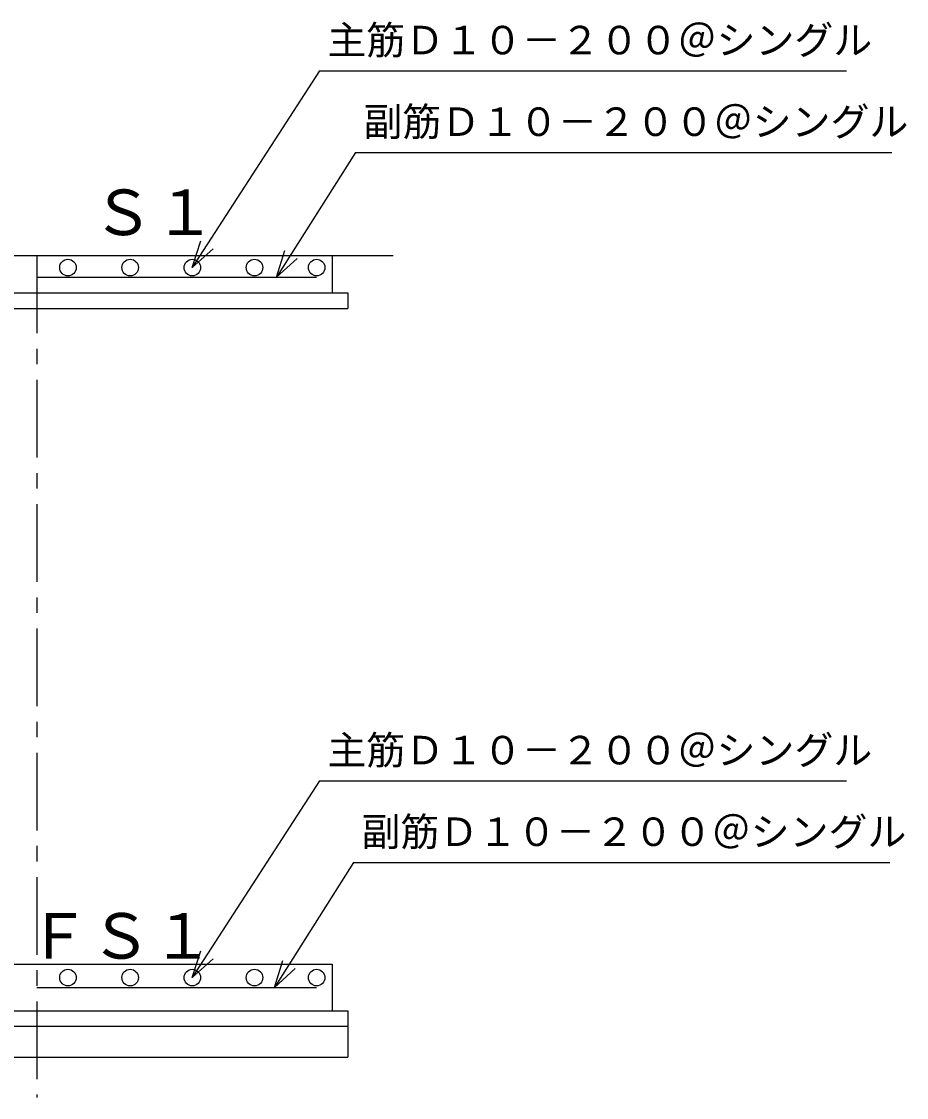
# Model space of a CAD drawing. Units: millimetres, scale not verified. Extents: x -14850 to 14850, y -10500 to 10500.
# Drawn here: x 1296 to 4143, y -423 to 3040 of the extents above; entities that cross this region are included whole.
import ezdxf
from ezdxf.enums import TextEntityAlignment as Align

# ---------------------------------------------------------------- set-up
doc = ezdxf.new("R2010")
doc.units = ezdxf.units.MM
doc.header["$LTSCALE"] = 50
doc.linetypes.add('CHAIN1', pattern=[8, 5, -1, 1, -1])
for name, color, linetype, lineweight in [('0-0_空気管', 3, 'Continuous', 25), ('0-1_機器', 3, 'Continuous', 25), ('0-4_水管', 3, 'Continuous', 25), ('0-A_00クル-フ-2製作', 3, 'Continuous', 25)]:
    doc.layers.add(name, color=color, linetype=linetype, lineweight=lineweight)
doc.styles.add('ＭＳ ゴシック', font='')
doc.styles.get('ＭＳ ゴシック').set_extended_font_data('MS Gothic')

msp = doc.modelspace()

# ---------------------------------------------------------------- linework, layer by layer
at = {"layer": '0-0_空気管', "linetype": 'CHAIN1'}
msp.add_line((1345.46, 2286.84), (1345.46, -422.53), dxfattribs=at)
at = {"layer": '0-1_機器', "color": 2}
for p, q in [((2254.09, 2880.97), (1845.46, 2248.25)), ((2254.09, 2880.97), (3950.41, 2880.97)), ((2370.25, 2618.35), (4095.84, 2618.35)), ((1845.46, 2248.25), (1873.05, 2333.91)), ((145.56, 2286.84), (2491.3, 2286.84)), ((1845.46, 2248.25), (1912.19, 2308.64)), ((2116.36, 2216.84), (2143.13, 2302.77)), ((2295.46, 2286.84), (2295.46, 2166.84)), ((345.46, 2166.84), (2345.46, 2166.84)), ((2345.46, 2166.84), (2345.46, 2116.84)), ((345.46, 2116.84), (2345.46, 2116.84)), ((2254.09, 595.97), (1845.46, -36.76)), ((2254.09, 595.97), (3950.41, 595.97)), ((2363.85, 333.35), (2109.96, -68.16)), ((2363.85, 333.35), (4089.44, 333.35)), ((1845.46, -36.76), (1873.05, 48.91)), ((395.46, 6.84), (2295.46, 6.84)), ((1845.46, -36.76), (1912.19, 23.63)), ((2109.96, -68.16), (2136.73, 17.77)), ((2295.46, 6.84), (2295.46, -143.16)), ((2109.96, -68.16), (2176.11, -7.13)), ((345.46, -143.16), (2345.46, -143.16)), ((2345.46, -143.16), (2345.46, -293.16)), ((345.46, -193.16), (2345.46, -193.16))]:
    msp.add_line(p, q, dxfattribs=at)
at = {"layer": '0-1_機器'}
for p, q in [((1345.46, 2216.84), (2245.46, 2216.84)), ((1345.46, -68.16), (2245.46, -68.16))]:
    msp.add_line(p, q, dxfattribs=at)
at = {"layer": '0-1_機器', "color": 2}
for points in [[(2370.25, 2618.35), (2116.36, 2216.84), (2182.51, 2277.87)], [(345.46, -143.16), (345.46, -293.16), (2345.46, -293.16)]]:
    msp.add_lwpolyline(points, dxfattribs=at)
at = {"layer": '0-A_00クル-フ-2製作'}
for centre in [(1445.46, 2248.25), (1645.46, 2248.24), (1845.46, 2248.24), (2045.46, 2248.24), (2245.46, 2248.25), (1445.46, -36.76), (1645.46, -36.76), (1845.46, -36.76), (2045.46, -36.76), (2245.46, -36.76)]:
    msp.add_circle(centre, 26.67, dxfattribs=at)

# ---------------------------------------------------------------- texts
at = {"layer": '0-1_機器', "color": 4, "style": 'ＭＳ ゴシック'}
for s, p in [('主筋Ｄ１０－２００＠シングル', (2279.86, 2906.82)), ('副筋Ｄ１０－２００＠シングル', (2396.03, 2644.2)), ('主筋Ｄ１０－２００＠シングル', (2279.86, 621.82)), ('副筋Ｄ１０－２００＠シングル', (2389.63, 359.2))]:
    msp.add_text(s, height=91.79, dxfattribs=at).set_placement(p, align=Align.BOTTOM_LEFT)
at = {"layer": '0-4_水管', "color": 4, "style": 'ＭＳ ゴシック'}
for s, p in [('Ｓ１', (1522.02, 2308.69)), ('ＦＳ１', (1315.07, -19.76))]:
    msp.add_text(s, height=146.6, dxfattribs=at).set_placement(p, align=Align.BOTTOM_LEFT)

doc.saveas('drawing.dxf')
